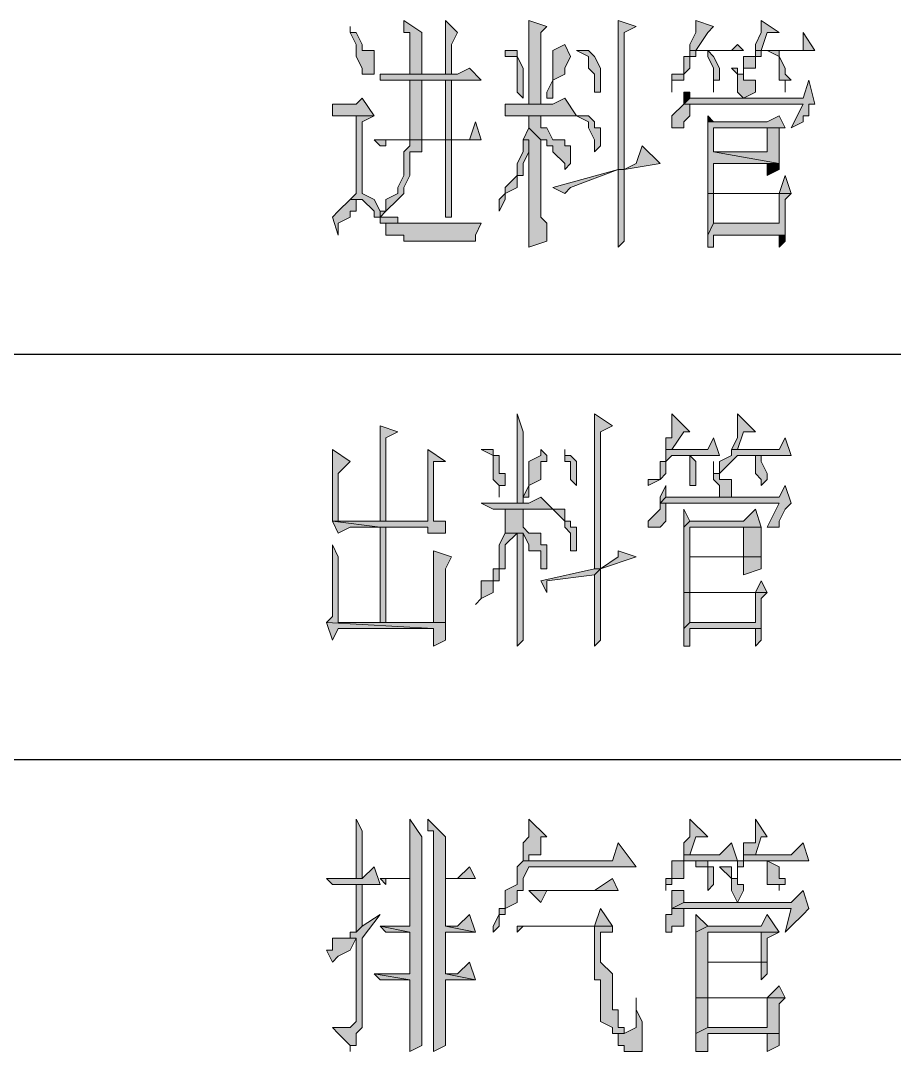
# Model space of a CAD drawing. Header units: millimetres. Extents: x 20 to 821, y 1 to 1134.
# Drawn here: x 584.04 to 610.44, y 768.02 to 799.16 of the extents above; entities that cross this region are included whole.
import ezdxf

# ---------------------------------------------------------------- set-up
doc = ezdxf.new("R2010")
doc.units = ezdxf.units.MM
doc.layers.add('1', color=7, linetype='Continuous')

msp = doc.modelspace()

# ---------------------------------------------------------------- hatches: boundary and pattern name
h = msp.add_hatch(color=0)
h.dxf.hatch_style = 2
h.paths.add_polyline_path([(595.62, 799.161732), (595.62, 798.801732), (595.8, 798.801732), (595.8, 797.541732), (596.16, 797.541732), (596.16, 798.801732)])
h = msp.add_hatch(color=0)
h.dxf.hatch_style = 2
h.paths.add_polyline_path([(596.88, 799.161732), (596.88, 797.541732), (597.06, 797.541732), (597.06, 798.441732), (597.24, 798.801732)])
h = msp.add_hatch(color=0)
h.dxf.hatch_style = 2
h.paths.add_polyline_path([(599.4, 799.161732), (599.4, 796.641732), (599.76, 796.641732), (599.76, 798.801732), (599.94, 798.981732)])
h = msp.add_hatch(color=0)
h.dxf.hatch_style = 2
h.paths.add_polyline_path([(602.1, 799.161732), (602.1, 795.201732), (602.1, 794.841732), (602.1, 794.661732), (602.28, 794.661732), (602.28, 798.801732), (602.64, 798.981732)])
h = msp.add_hatch(color=0)
h.dxf.hatch_style = 2
h.paths.add_polyline_path([(604.44, 799.161732), (604.44, 798.801732), (604.26, 798.441732), (604.26, 798.261732), (604.44, 798.261732), (604.8, 798.801732), (604.98, 798.981732)])
h = msp.add_hatch(color=0)
h.dxf.hatch_style = 2
h.paths.add_polyline_path([(606.42, 799.161732), (606.42, 798.801732), (606.24, 798.441732), (606.24, 798.261732), (606.42, 798.261732), (606.6, 798.801732), (606.96, 798.801732)])
h = msp.add_hatch(color=0)
h.dxf.hatch_style = 2
h.paths.add_polyline_path([(594, 798.981732), (594, 798.801732), (594.18, 798.441732), (594.18, 798.081732), (594.36, 797.721732), (594.36, 797.541732), (594.72, 797.541732), (594.72, 798.261732), (594.36, 798.261732), (594.36, 798.441732), (594.18, 798.801732), (594, 798.801732)])
h = msp.add_hatch(color=0)
h.dxf.hatch_style = 2
h.paths.add_polyline_path([(607.68, 798.801732), (607.68, 798.261732), (606.42, 798.261732), (606.24, 798.261732), (606.24, 798.081732), (605.88, 798.081732), (605.88, 797.721732), (605.88, 797.541732), (605.88, 797.721732), (606.24, 797.721732), (606.24, 798.081732), (606.42, 798.081732), (606.42, 798.261732), (608.04, 798.261732)])
h = msp.add_hatch(color=0)
h.dxf.hatch_style = 2
h.paths.add_polyline_path([(600.48, 798.441732), (600.12, 798.261732), (600.12, 797.361732), (599.94, 797.001732), (599.94, 796.821732), (600.12, 796.821732), (600.12, 797.361732), (600.48, 797.541732), (600.48, 797.721732), (600.66, 798.081732)])
h = msp.add_hatch(color=0)
h.dxf.hatch_style = 2
h.paths.add_polyline_path([(605.7, 798.441732), (605.52, 798.261732), (604.26, 798.261732), (604.26, 798.081732), (604.08, 798.081732), (604.08, 797.721732), (604.08, 797.541732), (603.72, 797.541732), (603.72, 797.001732), (603.72, 797.361732), (604.08, 797.361732), (604.08, 797.541732), (604.26, 797.721732), (604.26, 798.081732), (604.44, 798.081732), (604.44, 798.261732), (604.8, 798.261732), (605.88, 798.261732)])
h = msp.add_hatch(color=0)
h.dxf.hatch_style = 2
h.paths.add_polyline_path([(598.68, 798.261732), (598.68, 798.081732), (599.04, 798.081732), (599.04, 797.001732), (599.22, 796.821732), (599.22, 797.721732), (599.04, 798.081732), (599.04, 798.261732)])
h = msp.add_hatch(color=0)
h.dxf.hatch_style = 2
h.paths.add_polyline_path([(601.2, 798.261732), (600.84, 798.261732), (601.2, 798.081732), (601.2, 797.721732), (601.38, 797.541732), (601.38, 797.001732), (601.56, 797.001732), (601.56, 797.721732), (601.38, 798.081732)])
h = msp.add_hatch(color=0)
h.dxf.hatch_style = 2
h.paths.add_polyline_path([(604.8, 798.261732), (604.8, 798.081732), (604.98, 797.721732), (604.98, 797.001732), (604.98, 797.361732), (605.16, 797.361732), (605.16, 797.541732), (605.16, 797.721732), (604.98, 798.081732)])
h = msp.add_hatch(color=0)
h.dxf.hatch_style = 2
h.paths.add_polyline_path([(606.96, 798.261732), (606.6, 798.261732), (606.96, 798.081732), (606.96, 797.361732), (607.14, 797.361732), (607.14, 797.001732), (607.14, 797.361732), (607.32, 797.361732), (607.14, 797.541732), (607.14, 797.721732), (606.96, 798.081732)])
h = msp.add_hatch(color=0)
h.dxf.hatch_style = 2
h.paths.add_polyline_path([(597.6, 797.721732), (597.24, 797.541732), (594.9, 797.541732), (594.9, 797.361732), (597.96, 797.361732)])
h = msp.add_hatch(color=0)
h.dxf.hatch_style = 2
h.paths.add_polyline_path([(605.7, 797.721732), (605.52, 797.721732), (605.7, 797.541732), (605.7, 797.001732), (605.88, 796.821732), (606.24, 797.001732), (606.24, 797.361732), (605.88, 797.361732), (605.88, 797.541732), (605.7, 797.541732)])
h = msp.add_hatch(color=0)
h.dxf.hatch_style = 2
h.paths.add_polyline_path([(595.8, 797.361732), (595.8, 795.561732), (596.16, 795.561732), (596.16, 797.361732), (596.88, 797.361732)])
h = msp.add_hatch(color=0)
h.dxf.hatch_style = 2
h.paths.add_polyline_path([(597.06, 797.361732), (595.8, 797.361732), (596.88, 797.361732), (596.88, 795.561732), (597.06, 795.561732)])
h = msp.add_hatch(color=0)
h.dxf.hatch_style = 2
h.paths.add_polyline_path([(607.86, 797.361732), (607.68, 796.821732), (604.26, 796.821732), (604.08, 796.641732), (607.68, 796.641732), (607.32, 795.921732), (607.68, 796.101732), (607.68, 796.281732), (607.86, 796.281732), (607.86, 796.641732), (608.04, 796.641732)])
h = msp.add_hatch(color=0)
h.dxf.hatch_style = 2
h.paths.add_polyline_path([(604.26, 797.001732), (604.08, 797.001732), (604.08, 796.821732), (604.08, 796.641732), (604.26, 796.821732)])
h = msp.add_hatch(color=0)
h.dxf.hatch_style = 2
h.paths.add_polyline_path([(594.36, 796.821732), (594.18, 796.641732), (593.46, 796.641732), (593.46, 796.281732), (594.72, 796.281732)])
h = msp.add_hatch(color=0)
h.dxf.hatch_style = 2
h.paths.add_polyline_path([(600.48, 796.821732), (600.12, 796.641732), (598.68, 796.641732), (598.68, 796.281732), (600.84, 796.281732)])
h = msp.add_hatch(color=0)
h.dxf.hatch_style = 2
h.paths.add_polyline_path([(604.08, 796.641732), (603.72, 796.281732), (603.72, 795.921732), (604.08, 795.921732), (604.08, 796.101732), (604.26, 796.281732), (604.26, 796.641732), (607.68, 796.641732)])
h = msp.add_hatch(color=0)
h.dxf.hatch_style = 2
h.paths.add_polyline_path([(594.72, 796.281732), (594.18, 796.281732), (594.18, 793.941732), (594, 793.761732), (594.36, 793.761732), (594.72, 793.401732), (594.72, 793.221732), (594.9, 793.221732), (594.9, 793.041732), (595.08, 793.041732), (596.88, 793.041732), (596.52, 793.041732), (595.62, 793.041732), (595.44, 793.041732), (595.44, 793.221732), (594.9, 793.221732), (594.9, 793.401732), (594.72, 793.761732), (594.36, 793.941732), (594.36, 796.101732)])
h = msp.add_hatch(color=0)
h.dxf.hatch_style = 2
h.paths.add_polyline_path([(599.76, 796.281732), (599.4, 796.281732), (599.4, 796.101732), (599.4, 795.921732), (599.76, 795.561732), (599.94, 795.561732), (599.94, 795.381732), (600.12, 795.381732), (600.12, 795.201732), (600.48, 794.841732), (600.48, 794.661732), (600.66, 794.841732), (600.66, 795.381732), (600.48, 795.381732), (600.48, 795.561732), (600.12, 795.561732), (599.94, 795.921732), (599.76, 795.921732)])
h = msp.add_hatch(color=0)
h.dxf.hatch_style = 2
h.paths.add_polyline_path([(600.84, 796.281732), (601.2, 796.101732), (601.2, 795.921732), (601.38, 795.561732), (601.38, 795.201732), (601.56, 795.381732), (601.56, 795.921732), (601.38, 795.921732), (601.38, 796.101732), (601.2, 796.281732)])
h = msp.add_hatch(color=0)
h.dxf.hatch_style = 2
h.paths.add_polyline_path([(604.8, 796.281732), (604.8, 796.101732), (604.98, 796.101732)])
h = msp.add_hatch(color=0)
h.dxf.hatch_style = 2
h.paths.add_polyline_path([(606.96, 796.281732), (606.6, 796.101732), (604.8, 796.101732), (604.8, 795.921732), (604.8, 793.941732), (606.96, 793.941732), (606.96, 793.041732), (604.98, 793.041732), (604.8, 792.681732), (604.8, 792.321732), (604.98, 792.321732), (604.98, 792.681732), (606.96, 792.681732), (607.14, 792.681732), (607.14, 793.041732), (607.14, 793.761732), (607.32, 793.941732), (604.98, 793.941732), (604.98, 794.841732), (606.96, 794.841732), (604.98, 795.201732), (604.98, 795.921732), (606.6, 795.921732), (607.14, 795.921732)])
h = msp.add_hatch(color=0)
h.dxf.hatch_style = 2
h.paths.add_polyline_path([(597.78, 796.101732), (597.6, 795.561732), (594.72, 795.561732), (594.9, 795.381732), (595.08, 795.381732), (595.08, 795.561732), (597.96, 795.561732)])
h = msp.add_hatch(color=0)
h.dxf.hatch_style = 2
h.paths.add_polyline_path([(599.4, 795.921732), (599.22, 795.561732), (599.4, 795.561732), (599.4, 795.381732), (599.4, 792.321732), (599.94, 792.501732), (599.94, 793.041732), (599.76, 793.221732), (599.76, 795.561732)])
h = msp.add_hatch(color=0)
h.dxf.hatch_style = 2
h.paths.add_polyline_path([(607.14, 795.921732), (606.6, 795.921732), (606.6, 795.201732), (604.98, 795.201732), (606.96, 794.841732), (606.96, 795.921732)])
h = msp.add_hatch(color=0)
h.dxf.hatch_style = 2
h.paths.add_polyline_path([(595.8, 795.561732), (595.8, 795.381732), (595.62, 795.201732), (595.62, 794.481732), (595.44, 794.121732), (595.44, 793.941732), (595.08, 793.761732), (595.08, 793.401732), (594.9, 793.401732), (594.9, 793.221732), (595.08, 793.401732), (595.44, 793.761732), (595.62, 793.941732), (595.62, 794.121732), (595.8, 794.481732), (595.8, 795.201732), (596.16, 795.201732), (596.16, 795.561732), (596.88, 795.561732)])
h = msp.add_hatch(color=0)
h.dxf.hatch_style = 2
h.paths.add_polyline_path([(597.06, 795.561732), (595.8, 795.561732), (596.88, 795.561732), (596.88, 793.221732), (597.06, 793.221732), (597.06, 794.121732), (597.06, 794.481732)])
h = msp.add_hatch(color=0)
h.dxf.hatch_style = 2
h.paths.add_polyline_path([(599.22, 795.561732), (599.22, 795.201732), (599.04, 794.841732), (599.04, 794.481732), (598.68, 794.121732), (598.68, 793.941732), (598.5, 793.761732), (598.5, 793.401732), (598.68, 793.761732), (598.68, 793.941732), (599.04, 794.121732), (599.04, 794.481732), (599.22, 794.481732), (599.22, 794.661732), (599.22, 794.841732), (599.4, 795.201732), (599.4, 795.561732)])
h = msp.add_hatch(color=0)
h.dxf.hatch_style = 2
h.paths.add_polyline_path([(602.82, 795.381732), (602.64, 794.841732), (602.28, 794.661732), (602.1, 794.661732), (600.12, 794.121732), (600.48, 793.941732), (600.66, 794.121732), (602.1, 794.661732), (602.28, 794.661732), (603.36, 794.841732)])
h = msp.add_hatch(color=0)
h.dxf.hatch_style = 2
h.paths.add_polyline_path([(606.96, 794.841732), (606.6, 794.841732), (606.6, 794.481732), (606.96, 794.661732)])
h = msp.add_hatch(color=0)
h.dxf.hatch_style = 2
h.paths.add_polyline_path([(602.28, 794.661732), (602.1, 794.661732), (602.1, 794.481732), (602.1, 792.321732), (602.28, 792.501732), (602.28, 793.941732), (602.28, 794.121732)])
h = msp.add_hatch(color=0)
h.dxf.hatch_style = 2
h.paths.add_polyline_path([(607.14, 794.481732), (606.96, 793.941732), (604.98, 793.941732), (607.32, 793.941732)])
h = msp.add_hatch(color=0)
h.dxf.hatch_style = 2
h.paths.add_polyline_path([(594, 793.761732), (593.64, 793.401732), (593.46, 793.221732), (593.64, 792.681732), (593.64, 793.041732), (594, 793.221732), (594, 793.401732), (594.18, 793.401732), (594.18, 793.761732), (594.36, 793.761732)])
h = msp.add_hatch(color=0)
h.dxf.hatch_style = 2
h.paths.add_polyline_path([(604.8, 793.941732), (604.8, 792.681732), (604.98, 793.041732), (604.98, 793.941732), (606.96, 793.941732)])
h = msp.add_hatch(color=0)
h.dxf.hatch_style = 2
h.paths.add_polyline_path([(597.96, 793.041732), (595.08, 793.041732), (595.08, 792.681732), (595.62, 792.681732), (595.62, 792.501732), (596.16, 792.501732), (596.34, 792.501732), (597.78, 792.501732), (597.78, 792.681732)])
h = msp.add_hatch(color=0)
h.dxf.hatch_style = 2
h.paths.add_polyline_path([(607.14, 792.681732), (606.96, 792.681732), (606.96, 792.321732), (607.14, 792.501732)])
h = msp.add_hatch(color=0)
h.dxf.hatch_style = 2
h.paths.add_polyline_path([(599.04, 787.281732), (599.04, 784.581732), (599.22, 784.581732), (599.22, 786.741732)])
h = msp.add_hatch(color=0)
h.dxf.hatch_style = 2
h.paths.add_polyline_path([(601.38, 787.281732), (601.38, 783.141732), (601.38, 782.961732), (601.38, 782.601732), (601.56, 782.601732), (601.56, 786.741732), (601.92, 786.921732)])
h = msp.add_hatch(color=0)
h.dxf.hatch_style = 2
h.paths.add_polyline_path([(603.72, 787.281732), (603.72, 786.561732), (603.54, 786.561732), (603.54, 786.201732), (603.72, 786.201732), (604.08, 786.741732), (604.26, 786.741732)])
h = msp.add_hatch(color=0)
h.dxf.hatch_style = 2
h.paths.add_polyline_path([(605.7, 787.281732), (605.7, 786.561732), (605.52, 786.201732), (605.7, 786.201732), (605.88, 786.741732), (606.24, 786.741732)])
h = msp.add_hatch(color=0)
h.dxf.hatch_style = 2
h.paths.add_polyline_path([(594.9, 786.921732), (594.9, 784.041732), (593.64, 784.041732), (595.08, 784.041732), (595.08, 786.561732), (595.44, 786.741732)])
h = msp.add_hatch(color=0)
h.dxf.hatch_style = 2
h.paths.add_polyline_path([(604.98, 786.561732), (604.8, 786.201732), (603.54, 786.201732), (603.54, 786.021732), (603.54, 785.841732), (603.36, 785.841732), (603.36, 785.301732), (603, 785.301732), (603, 785.121732), (603.36, 785.301732), (603.54, 785.481732), (603.54, 785.841732), (603.72, 786.021732), (605.16, 786.021732)])
h = msp.add_hatch(color=0)
h.dxf.hatch_style = 2
h.paths.add_polyline_path([(607.14, 786.561732), (606.96, 786.201732), (605.52, 786.201732), (605.52, 786.021732), (605.16, 785.841732), (605.16, 785.481732), (605.52, 785.841732), (605.7, 786.021732), (607.32, 786.021732)])
h = msp.add_hatch(color=0)
h.dxf.hatch_style = 2
h.paths.add_polyline_path([(593.46, 786.201732), (593.46, 784.041732), (595.08, 784.041732), (593.64, 784.041732), (593.64, 785.481732), (594, 785.841732)])
h = msp.add_hatch(color=0)
h.dxf.hatch_style = 2
h.paths.add_polyline_path([(596.34, 786.201732), (596.34, 784.041732), (595.08, 784.041732), (593.46, 784.041732), (594.9, 783.861732), (596.34, 783.861732), (596.34, 783.681732), (596.88, 783.681732), (596.88, 783.861732), (596.88, 784.041732), (596.52, 784.041732), (596.52, 785.841732), (596.88, 785.841732)])
h = msp.add_hatch(color=0)
h.dxf.hatch_style = 2
h.paths.add_polyline_path([(598.32, 786.201732), (597.96, 786.201732), (598.32, 786.021732), (598.32, 785.301732), (598.5, 785.121732), (598.5, 784.761732), (598.5, 785.121732), (598.68, 785.121732), (598.68, 785.301732), (598.68, 785.481732), (598.5, 785.481732), (598.5, 786.021732), (598.32, 786.021732)])
h = msp.add_hatch(color=0)
h.dxf.hatch_style = 2
h.paths.add_polyline_path([(599.76, 786.201732), (599.76, 786.021732), (599.4, 785.841732), (599.4, 785.121732), (599.22, 784.761732), (599.4, 784.761732), (599.4, 785.121732), (599.76, 785.301732), (599.76, 785.841732), (599.94, 785.841732), (599.94, 786.021732)])
h = msp.add_hatch(color=0)
h.dxf.hatch_style = 2
h.paths.add_polyline_path([(600.48, 786.201732), (600.48, 785.841732), (600.66, 785.841732), (600.66, 785.301732), (600.84, 785.121732), (600.84, 785.841732), (600.66, 786.021732), (600.48, 786.021732)])
h = msp.add_hatch(color=0)
h.dxf.hatch_style = 2
h.paths.add_polyline_path([(604.26, 786.021732), (604.08, 786.021732), (604.26, 786.021732), (604.26, 785.121732), (604.44, 785.121732), (604.44, 785.841732)])
h = msp.add_hatch(color=0)
h.dxf.hatch_style = 2
h.paths.add_polyline_path([(606.24, 786.021732), (606.24, 785.481732), (606.42, 785.301732), (606.42, 785.121732), (606.6, 785.301732), (606.6, 785.481732), (606.42, 785.841732), (606.42, 786.021732)])
h = msp.add_hatch(color=0)
h.dxf.hatch_style = 2
h.paths.add_polyline_path([(604.98, 785.841732), (604.98, 785.301732), (605.16, 785.121732), (605.16, 784.761732), (605.52, 784.761732), (605.52, 785.301732), (605.16, 785.301732), (605.16, 785.481732), (604.98, 785.481732)])
h = msp.add_hatch(color=0)
h.dxf.hatch_style = 2
h.paths.add_polyline_path([(603.54, 785.121732), (603.36, 784.761732), (603.36, 784.581732), (603.54, 784.761732)])
h = msp.add_hatch(color=0)
h.dxf.hatch_style = 2
h.paths.add_polyline_path([(607.14, 785.121732), (606.96, 784.761732), (603.54, 784.761732), (603.36, 784.581732), (606.96, 784.581732), (606.6, 783.861732), (606.96, 783.861732), (606.96, 784.041732), (607.14, 784.401732), (607.32, 784.581732)])
h = msp.add_hatch(color=0)
h.dxf.hatch_style = 2
h.paths.add_polyline_path([(599.76, 784.761732), (599.4, 784.581732), (597.96, 784.581732), (598.32, 784.401732), (600.12, 784.401732)])
h = msp.add_hatch(color=0)
h.dxf.hatch_style = 2
h.paths.add_polyline_path([(603.36, 784.581732), (603.36, 784.401732), (603, 784.041732), (603, 783.861732), (603.36, 783.861732), (603.54, 784.041732), (603.54, 784.581732), (606.96, 784.581732)])
h = msp.add_hatch(color=0)
h.dxf.hatch_style = 2
h.paths.add_polyline_path([(599.22, 784.401732), (598.68, 784.401732), (598.68, 784.041732), (598.68, 783.681732), (599.22, 783.681732), (599.4, 783.321732), (599.4, 783.141732), (599.76, 783.141732), (599.76, 782.601732), (599.94, 782.601732), (599.94, 783.321732), (599.76, 783.321732), (599.76, 783.681732), (599.4, 783.681732), (599.22, 783.861732)])
h = msp.add_hatch(color=0)
h.dxf.hatch_style = 2
h.paths.add_polyline_path([(600.48, 784.401732), (600.12, 784.401732), (600.48, 784.041732), (600.48, 783.861732), (600.66, 783.681732), (600.66, 783.141732), (600.84, 783.141732), (600.84, 783.861732), (600.66, 783.861732), (600.66, 784.041732), (600.48, 784.041732)])
h = msp.add_hatch(color=0)
h.dxf.hatch_style = 2
h.paths.add_polyline_path([(604.08, 784.401732), (604.08, 783.861732), (604.26, 784.041732)])
h = msp.add_hatch(color=0)
h.dxf.hatch_style = 2
h.paths.add_polyline_path([(606.24, 784.401732), (605.88, 784.041732), (604.26, 784.041732), (604.08, 783.861732), (604.08, 781.881732), (606.24, 781.881732), (606.24, 780.981732), (604.26, 780.981732), (604.08, 780.801732), (604.08, 780.261732), (604.26, 780.261732), (604.26, 780.801732), (606.24, 780.801732), (606.42, 780.801732), (606.42, 780.981732), (606.42, 781.701732), (606.6, 781.881732), (604.26, 781.881732), (604.26, 782.961732), (606.42, 782.961732), (604.26, 782.961732), (604.26, 783.861732), (605.88, 783.861732), (606.42, 783.861732)])
h = msp.add_hatch(color=0)
h.dxf.hatch_style = 2
h.paths.add_polyline_path([(593.46, 784.041732), (593.64, 783.681732), (594, 783.861732), (594.9, 783.861732)])
h = msp.add_hatch(color=0)
h.dxf.hatch_style = 2
h.paths.add_polyline_path([(594.9, 783.861732), (594.9, 780.981732), (593.64, 780.981732), (595.08, 780.981732), (595.08, 783.861732), (596.34, 783.861732)])
h = msp.add_hatch(color=0)
h.dxf.hatch_style = 2
h.paths.add_polyline_path([(606.42, 783.861732), (605.88, 783.861732), (605.88, 782.961732), (604.26, 782.961732), (606.42, 782.961732)])
h = msp.add_hatch(color=0)
h.dxf.hatch_style = 2
h.paths.add_polyline_path([(598.68, 783.681732), (598.5, 783.321732), (598.5, 782.601732), (598.32, 782.601732), (598.32, 782.241732), (597.96, 782.241732), (597.96, 781.701732), (597.78, 781.521732), (597.96, 781.701732), (598.32, 781.881732), (598.32, 782.241732), (598.5, 782.241732), (598.5, 782.601732), (598.68, 782.601732), (598.68, 783.321732), (599.04, 783.681732)])
h = msp.add_hatch(color=0)
h.dxf.hatch_style = 2
h.paths.add_polyline_path([(598.68, 783.681732), (599.04, 783.681732), (599.04, 783.321732), (599.04, 780.261732), (599.22, 780.441732), (599.22, 780.801732), (599.22, 780.981732), (599.22, 783.681732)])
h = msp.add_hatch(color=0)
h.dxf.hatch_style = 2
h.paths.add_polyline_path([(593.46, 783.321732), (593.46, 781.161732), (593.28, 780.981732), (596.52, 780.801732), (596.52, 780.261732), (596.88, 780.441732), (596.88, 780.981732), (595.08, 780.981732), (593.64, 780.981732), (593.64, 782.601732), (593.64, 782.961732)])
h = msp.add_hatch(color=0)
h.dxf.hatch_style = 2
h.paths.add_polyline_path([(596.52, 783.141732), (596.52, 780.981732), (595.08, 780.981732), (596.88, 780.981732), (596.88, 781.161732), (596.88, 782.601732), (597.06, 782.961732)])
h = msp.add_hatch(color=0)
h.dxf.hatch_style = 2
h.paths.add_polyline_path([(602.1, 783.141732), (602.1, 782.961732), (601.56, 782.601732), (601.38, 782.601732), (599.76, 782.241732), (599.94, 781.881732), (599.94, 782.241732), (601.38, 782.421732), (601.56, 782.601732), (602.64, 782.961732)])
h = msp.add_hatch(color=0)
h.dxf.hatch_style = 2
h.paths.add_polyline_path([(606.42, 782.961732), (605.88, 782.961732), (605.88, 782.421732), (606.42, 782.601732)])
h = msp.add_hatch(color=0)
h.dxf.hatch_style = 2
h.paths.add_polyline_path([(601.56, 782.601732), (601.38, 782.421732), (601.38, 780.261732), (601.56, 780.441732), (601.56, 781.881732)])
h = msp.add_hatch(color=0)
h.dxf.hatch_style = 2
h.paths.add_polyline_path([(606.42, 782.241732), (606.24, 781.881732), (604.26, 781.881732), (606.6, 781.881732)])
h = msp.add_hatch(color=0)
h.dxf.hatch_style = 2
h.paths.add_polyline_path([(604.08, 781.881732), (604.08, 780.801732), (604.26, 780.981732), (604.26, 781.881732), (606.24, 781.881732)])
h = msp.add_hatch(color=0)
h.dxf.hatch_style = 2
h.paths.add_polyline_path([(593.28, 780.981732), (593.46, 780.441732), (593.64, 780.801732), (596.52, 780.801732)])
h = msp.add_hatch(color=0)
h.dxf.hatch_style = 2
h.paths.add_polyline_path([(606.42, 780.801732), (606.24, 780.801732), (606.24, 780.261732), (606.42, 780.441732)])
h = msp.add_hatch(color=0)
h.dxf.hatch_style = 2
h.paths.add_polyline_path([(594.18, 775.041732), (594.18, 773.241732), (594.36, 773.241732), (594.36, 774.681732)])
h = msp.add_hatch(color=0)
h.dxf.hatch_style = 2
h.paths.add_polyline_path([(595.8, 775.041732), (595.8, 773.241732), (594.9, 773.241732), (595.8, 773.241732), (595.8, 771.801732), (594.9, 771.801732), (595.8, 771.621732), (595.8, 770.361732), (594.72, 770.361732), (595.8, 770.181732), (595.8, 768.741732), (595.8, 768.021732), (596.16, 768.201732), (596.16, 774.501732)])
h = msp.add_hatch(color=0)
h.dxf.hatch_style = 2
h.paths.add_polyline_path([(596.34, 775.041732), (596.34, 774.681732), (596.52, 774.681732), (596.52, 768.021732), (596.88, 768.201732), (596.88, 770.181732), (597.78, 770.181732), (596.88, 770.361732), (596.88, 771.621732), (597.78, 771.621732), (596.88, 771.801732), (596.88, 773.241732), (597.78, 773.241732), (596.88, 773.241732), (596.88, 774.321732), (596.88, 774.501732)])
h = msp.add_hatch(color=0)
h.dxf.hatch_style = 2
h.paths.add_polyline_path([(599.4, 775.041732), (599.4, 774.501732), (599.22, 774.321732), (599.22, 773.781732), (599.4, 773.781732), (599.4, 773.961732), (599.76, 773.961732), (599.76, 774.501732), (599.94, 774.501732)])
h = msp.add_hatch(color=0)
h.dxf.hatch_style = 2
h.paths.add_polyline_path([(604.26, 775.041732), (604.26, 774.501732), (604.08, 774.321732), (604.08, 773.961732), (604.26, 773.961732), (604.44, 774.501732), (604.8, 774.501732)])
h = msp.add_hatch(color=0)
h.dxf.hatch_style = 2
h.paths.add_polyline_path([(606.24, 775.041732), (606.24, 774.321732), (605.88, 774.321732), (605.88, 773.961732), (606.24, 773.961732), (606.42, 774.501732), (606.6, 774.501732)])
h = msp.add_hatch(color=0)
h.dxf.hatch_style = 2
h.paths.add_polyline_path([(602.1, 774.321732), (601.92, 773.781732), (599.22, 773.781732), (599.04, 773.601732), (599.04, 773.061732), (598.68, 772.881732), (598.68, 772.341732), (598.5, 772.341732), (598.5, 772.161732), (598.32, 771.801732), (598.32, 771.621732), (598.5, 771.801732), (598.5, 772.161732), (598.68, 772.161732), (598.68, 772.341732), (599.04, 772.521732), (599.04, 772.881732), (599.22, 772.881732), (599.22, 773.241732), (599.4, 773.601732), (602.64, 773.601732)])
h = msp.add_hatch(color=0)
h.dxf.hatch_style = 2
h.paths.add_polyline_path([(605.52, 774.321732), (605.16, 773.961732), (604.08, 773.961732), (604.08, 773.781732), (603.72, 773.781732), (603.72, 773.601732), (603.72, 773.241732), (603.54, 773.241732), (603.54, 772.881732), (603.54, 773.061732), (603.72, 773.061732), (603.72, 773.241732), (604.08, 773.241732), (604.08, 773.601732), (604.08, 773.781732), (604.26, 773.781732), (605.7, 773.781732)])
h = msp.add_hatch(color=0)
h.dxf.hatch_style = 2
h.paths.add_polyline_path([(607.68, 774.321732), (607.32, 773.961732), (605.88, 773.961732), (605.88, 773.781732), (605.7, 773.781732), (605.7, 773.601732), (605.7, 773.241732), (605.7, 773.601732), (605.88, 773.601732), (605.88, 773.781732), (607.86, 773.781732)])
h = msp.add_hatch(color=0)
h.dxf.hatch_style = 2
h.paths.add_polyline_path([(594.72, 773.601732), (594.36, 773.241732), (593.28, 773.241732), (593.46, 773.061732), (594.9, 773.061732)])
h = msp.add_hatch(color=0)
h.dxf.hatch_style = 2
h.paths.add_polyline_path([(597.6, 773.601732), (597.24, 773.241732), (596.88, 773.241732), (597.78, 773.241732)])
h = msp.add_hatch(color=0)
h.dxf.hatch_style = 2
h.paths.add_polyline_path([(604.8, 773.781732), (604.44, 773.781732), (604.44, 773.601732), (604.8, 773.601732), (604.8, 773.241732), (604.8, 772.881732), (604.98, 773.061732), (604.98, 773.601732), (604.8, 773.601732)])
h = msp.add_hatch(color=0)
h.dxf.hatch_style = 2
h.paths.add_polyline_path([(605.52, 773.601732), (605.16, 773.601732), (605.52, 773.241732), (605.52, 772.881732), (605.7, 772.521732), (605.88, 772.881732), (605.88, 773.061732), (605.7, 773.061732), (605.7, 773.241732), (605.52, 773.241732)])
h = msp.add_hatch(color=0)
h.dxf.hatch_style = 2
h.paths.add_polyline_path([(606.6, 773.781732), (606.42, 773.781732), (606.6, 773.781732), (606.6, 773.061732), (606.96, 773.061732), (606.96, 772.881732), (606.96, 773.061732), (607.14, 773.061732), (607.14, 773.241732), (606.96, 773.241732), (606.96, 773.601732)])
h = msp.add_hatch(color=0)
h.dxf.hatch_style = 2
h.paths.add_polyline_path([(594.9, 773.241732), (595.08, 773.061732), (595.08, 773.241732), (595.8, 773.241732)])
h = msp.add_hatch(color=0)
h.dxf.hatch_style = 2
h.paths.add_polyline_path([(601.92, 773.241732), (601.38, 772.881732), (599.4, 772.881732), (599.76, 772.521732), (599.94, 772.881732), (602.1, 772.881732)])
h = msp.add_hatch(color=0)
h.dxf.hatch_style = 2
h.paths.add_polyline_path([(594.36, 773.061732), (594.18, 773.061732), (594.18, 771.621732), (594.36, 771.801732)])
h = msp.add_hatch(color=0)
h.dxf.hatch_style = 2
h.paths.add_polyline_path([(604.08, 772.881732), (603.72, 772.881732), (603.72, 772.521732), (603.72, 772.341732), (604.08, 772.521732)])
h = msp.add_hatch(color=0)
h.dxf.hatch_style = 2
h.paths.add_polyline_path([(607.68, 772.881732), (607.32, 772.521732), (604.08, 772.521732), (603.72, 772.341732), (607.32, 772.341732), (607.14, 771.621732), (607.32, 771.801732), (607.68, 772.161732), (607.86, 772.341732)])
h = msp.add_hatch(color=0)
h.dxf.hatch_style = 2
h.paths.add_polyline_path([(601.56, 772.341732), (601.38, 771.801732), (599.04, 771.801732), (599.04, 771.621732), (599.22, 771.801732), (601.92, 771.801732)])
h = msp.add_hatch(color=0)
h.dxf.hatch_style = 2
h.paths.add_polyline_path([(603.72, 772.341732), (603.72, 772.161732), (603.54, 772.161732), (603.54, 771.621732), (603.72, 771.621732), (603.72, 771.801732), (604.08, 771.801732), (604.08, 772.341732), (607.32, 772.341732)])
h = msp.add_hatch(color=0)
h.dxf.hatch_style = 2
h.paths.add_polyline_path([(594.9, 772.161732), (594.36, 771.801732), (594.18, 771.621732), (594, 771.621732), (594, 771.441732), (593.46, 771.441732), (594.18, 771.441732), (594.18, 768.921732), (594, 768.741732), (593.46, 768.741732), (593.64, 768.561732), (594, 768.201732), (594, 768.021732), (594, 768.201732), (594.18, 768.201732), (594.18, 768.561732), (594.36, 768.741732), (594.36, 771.441732)])
h = msp.add_hatch(color=0)
h.dxf.hatch_style = 2
h.paths.add_polyline_path([(597.6, 772.161732), (597.24, 771.801732), (596.88, 771.801732), (597.78, 771.621732)])
h = msp.add_hatch(color=0)
h.dxf.hatch_style = 2
h.paths.add_polyline_path([(604.44, 772.161732), (604.44, 771.621732), (604.8, 771.801732)])
h = msp.add_hatch(color=0)
h.dxf.hatch_style = 2
h.paths.add_polyline_path([(606.6, 772.161732), (606.42, 771.801732), (604.8, 771.801732), (604.44, 771.621732), (604.44, 769.641732), (606.6, 769.641732), (606.6, 768.741732), (604.8, 768.741732), (604.44, 768.561732), (604.44, 768.021732), (604.8, 768.021732), (604.8, 768.561732), (606.6, 768.561732), (606.96, 768.561732), (606.96, 768.741732), (606.96, 769.461732), (607.14, 769.641732), (604.8, 769.641732), (604.8, 770.721732), (606.6, 770.721732), (604.8, 770.721732), (604.8, 771.621732), (606.42, 771.621732), (606.96, 771.621732)])
h = msp.add_hatch(color=0)
h.dxf.hatch_style = 2
h.paths.add_polyline_path([(594.9, 771.801732), (595.08, 771.621732), (595.8, 771.621732)])
h = msp.add_hatch(color=0)
h.dxf.hatch_style = 2
h.paths.add_polyline_path([(601.92, 771.801732), (601.38, 771.801732), (601.38, 771.621732), (601.38, 770.181732), (601.56, 770.181732), (601.56, 768.921732), (601.92, 768.741732), (601.92, 768.561732), (602.28, 768.561732), (602.28, 768.741732), (602.1, 768.741732), (602.1, 769.281732), (601.92, 769.281732), (601.92, 770.361732), (601.56, 770.721732), (601.56, 771.621732), (601.92, 771.621732)])
h = msp.add_hatch(color=0)
h.dxf.hatch_style = 2
h.paths.add_polyline_path([(593.46, 771.441732), (593.46, 771.081732), (593.28, 771.081732), (593.46, 770.721732), (593.64, 770.901732), (594, 771.081732), (594.18, 771.441732)])
h = msp.add_hatch(color=0)
h.dxf.hatch_style = 2
h.paths.add_polyline_path([(606.96, 771.621732), (606.42, 771.621732), (606.42, 770.721732), (604.8, 770.721732), (606.6, 770.721732), (606.6, 771.441732)])
h = msp.add_hatch(color=0)
h.dxf.hatch_style = 2
h.paths.add_polyline_path([(597.6, 770.721732), (597.24, 770.361732), (596.88, 770.361732), (597.78, 770.181732)])
h = msp.add_hatch(color=0)
h.dxf.hatch_style = 2
h.paths.add_polyline_path([(606.6, 770.721732), (606.42, 770.721732), (606.42, 770.181732), (606.6, 770.361732)])
h = msp.add_hatch(color=0)
h.dxf.hatch_style = 2
h.paths.add_polyline_path([(594.72, 770.361732), (594.9, 770.181732), (595.8, 770.181732)])
h = msp.add_hatch(color=0)
h.dxf.hatch_style = 2
h.paths.add_polyline_path([(606.96, 770.001732), (606.6, 769.641732), (604.8, 769.641732), (607.14, 769.641732)])
h = msp.add_hatch(color=0)
h.dxf.hatch_style = 2
h.paths.add_polyline_path([(602.64, 769.641732), (602.64, 768.741732), (602.28, 768.561732), (601.92, 768.561732), (602.1, 768.561732), (602.1, 768.201732), (602.28, 768.201732), (602.28, 768.021732), (602.64, 768.021732), (602.82, 768.021732), (602.82, 768.201732), (602.82, 768.741732), (602.82, 768.921732), (602.64, 769.281732)])
h = msp.add_hatch(color=0)
h.dxf.hatch_style = 2
h.paths.add_polyline_path([(604.44, 769.641732), (604.44, 768.561732), (604.8, 768.741732), (604.8, 769.641732), (606.6, 769.641732)])
h = msp.add_hatch(color=0)
h.dxf.hatch_style = 2
h.paths.add_polyline_path([(593.46, 768.741732), (594, 768.741732), (593.64, 768.741732)])
h = msp.add_hatch(color=0)
h.dxf.hatch_style = 2
h.paths.add_polyline_path([(606.96, 768.561732), (606.6, 768.561732), (606.6, 768.021732), (606.96, 768.201732)])

# ---------------------------------------------------------------- linework, layer by layer
at = {"layer": '1', "color": 0, "lineweight": 5}
for points in [[(595.62, 799.161732), (595.62, 798.801732), (595.8, 798.801732), (595.8, 797.541732), (596.16, 797.541732), (596.16, 798.801732), (595.62, 799.161732)], [(596.88, 799.161732), (596.88, 797.541732), (597.06, 797.541732), (597.06, 798.441732), (597.24, 798.801732), (596.88, 799.161732)], [(599.4, 799.161732), (599.4, 796.641732), (599.76, 796.641732), (599.76, 798.801732), (599.94, 798.981732), (599.4, 799.161732)], [(602.1, 799.161732), (602.1, 795.201732), (602.1, 794.841732), (602.1, 794.661732), (602.28, 794.661732), (602.28, 798.801732), (602.64, 798.981732), (602.1, 799.161732)], [(604.44, 799.161732), (604.44, 798.801732), (604.26, 798.441732), (604.26, 798.261732), (604.44, 798.261732), (604.8, 798.801732), (604.98, 798.981732), (604.44, 799.161732)], [(606.42, 799.161732), (606.42, 798.801732), (606.24, 798.441732), (606.24, 798.261732), (606.42, 798.261732), (606.6, 798.801732), (606.96, 798.801732), (606.42, 799.161732)], [(594, 798.981732), (594, 798.801732), (594.18, 798.441732), (594.18, 798.081732), (594.36, 797.721732), (594.36, 797.541732), (594.72, 797.541732), (594.72, 798.261732), (594.36, 798.261732), (594.36, 798.441732), (594.18, 798.801732), (594, 798.801732), (594, 798.981732)], [(607.68, 798.801732), (607.68, 798.261732), (606.42, 798.261732), (606.24, 798.261732), (606.24, 798.081732), (605.88, 798.081732), (605.88, 797.721732), (605.88, 797.541732), (605.88, 797.721732), (606.24, 797.721732), (606.24, 798.081732), (606.42, 798.081732), (606.42, 798.261732), (608.04, 798.261732), (607.68, 798.801732)], [(600.48, 798.441732), (600.12, 798.261732), (600.12, 797.361732), (599.94, 797.001732), (599.94, 796.821732), (600.12, 796.821732), (600.12, 797.361732), (600.48, 797.541732), (600.48, 797.721732), (600.66, 798.081732), (600.48, 798.441732)], [(605.7, 798.441732), (605.52, 798.261732), (604.26, 798.261732), (604.26, 798.081732), (604.08, 798.081732), (604.08, 797.721732), (604.08, 797.541732), (603.72, 797.541732), (603.72, 797.001732), (603.72, 797.361732), (604.08, 797.361732), (604.08, 797.541732), (604.26, 797.721732), (604.26, 798.081732), (604.44, 798.081732), (604.44, 798.261732), (604.8, 798.261732), (605.88, 798.261732), (605.7, 798.441732)], [(598.68, 798.261732), (598.68, 798.081732), (599.04, 798.081732), (599.04, 797.001732), (599.22, 796.821732), (599.22, 797.721732), (599.04, 798.081732), (599.04, 798.261732), (598.68, 798.261732)], [(601.2, 798.261732), (600.84, 798.261732), (601.2, 798.081732), (601.2, 797.721732), (601.38, 797.541732), (601.38, 797.001732), (601.56, 797.001732), (601.56, 797.721732), (601.38, 798.081732), (601.2, 798.261732)], [(604.8, 798.261732), (604.8, 798.081732), (604.98, 797.721732), (604.98, 797.001732), (604.98, 797.361732), (605.16, 797.361732), (605.16, 797.541732), (605.16, 797.721732), (604.98, 798.081732), (604.8, 798.261732)], [(606.96, 798.261732), (606.6, 798.261732), (606.96, 798.081732), (606.96, 797.361732), (607.14, 797.361732), (607.14, 797.001732), (607.14, 797.361732), (607.32, 797.361732), (607.14, 797.541732), (607.14, 797.721732), (606.96, 798.081732), (606.96, 798.261732)], [(597.6, 797.721732), (597.24, 797.541732), (594.9, 797.541732), (594.9, 797.361732), (597.96, 797.361732), (597.6, 797.721732)], [(605.7, 797.721732), (605.52, 797.721732), (605.7, 797.541732), (605.7, 797.001732), (605.88, 796.821732), (606.24, 797.001732), (606.24, 797.361732), (605.88, 797.361732), (605.88, 797.541732), (605.7, 797.541732), (605.7, 797.721732)], [(595.8, 797.361732), (595.8, 795.561732), (596.16, 795.561732), (596.16, 797.361732), (596.88, 797.361732), (595.8, 797.361732)], [(597.06, 797.361732), (595.8, 797.361732), (596.88, 797.361732), (596.88, 795.561732), (597.06, 795.561732), (597.06, 797.361732)], [(607.86, 797.361732), (607.68, 796.821732), (604.26, 796.821732), (604.08, 796.641732), (607.68, 796.641732), (607.32, 795.921732), (607.68, 796.101732), (607.68, 796.281732), (607.86, 796.281732), (607.86, 796.641732), (608.04, 796.641732), (607.86, 797.361732)], [(604.26, 797.001732), (604.08, 797.001732), (604.08, 796.821732), (604.08, 796.641732), (604.26, 796.821732), (604.26, 797.001732)], [(594.36, 796.821732), (594.18, 796.641732), (593.46, 796.641732), (593.46, 796.281732), (594.72, 796.281732), (594.36, 796.821732)], [(600.48, 796.821732), (600.12, 796.641732), (598.68, 796.641732), (598.68, 796.281732), (600.84, 796.281732), (600.48, 796.821732)], [(604.08, 796.641732), (603.72, 796.281732), (603.72, 795.921732), (604.08, 795.921732), (604.08, 796.101732), (604.26, 796.281732), (604.26, 796.641732), (607.68, 796.641732), (604.08, 796.641732)], [(594.72, 796.281732), (594.18, 796.281732), (594.18, 793.941732), (594, 793.761732), (594.36, 793.761732), (594.72, 793.401732), (594.72, 793.221732), (594.9, 793.221732), (594.9, 793.041732), (595.08, 793.041732), (596.88, 793.041732), (596.52, 793.041732), (595.62, 793.041732), (595.62, 793.041732), (595.44, 793.041732), (595.44, 793.221732), (594.9, 793.221732), (594.9, 793.401732), (594.72, 793.761732), (594.36, 793.941732), (594.36, 796.101732), (594.72, 796.281732)], [(599.76, 796.281732), (599.4, 796.281732), (599.4, 796.101732), (599.4, 795.921732), (599.76, 795.561732), (599.94, 795.561732), (599.94, 795.381732), (600.12, 795.381732), (600.12, 795.201732), (600.48, 794.841732), (600.48, 794.661732), (600.66, 794.841732), (600.66, 795.381732), (600.48, 795.381732), (600.48, 795.561732), (600.12, 795.561732), (600.12, 795.561732), (599.94, 795.921732), (599.76, 795.921732), (599.76, 796.281732)], [(600.84, 796.281732), (601.2, 796.101732), (601.2, 795.921732), (601.38, 795.561732), (601.38, 795.201732), (601.56, 795.381732), (601.56, 795.921732), (601.38, 795.921732), (601.38, 796.101732), (601.2, 796.281732), (600.84, 796.281732)], [(604.8, 796.281732), (604.8, 796.101732), (604.98, 796.101732), (604.8, 796.281732)], [(606.96, 796.281732), (606.6, 796.101732), (604.8, 796.101732), (604.8, 795.921732), (604.8, 793.941732), (606.96, 793.941732), (606.96, 793.041732), (604.98, 793.041732), (604.8, 792.681732), (604.8, 792.321732), (604.98, 792.321732), (604.98, 792.681732), (606.96, 792.681732), (607.14, 792.681732), (607.14, 793.041732), (607.14, 793.761732), (607.32, 793.941732), (604.98, 793.941732), (604.98, 794.841732), (606.96, 794.841732), (604.98, 795.201732), (604.98, 795.921732), (606.6, 795.921732), (607.14, 795.921732), (606.96, 796.281732)], [(597.78, 796.101732), (597.6, 795.561732), (594.72, 795.561732), (594.9, 795.381732), (595.08, 795.381732), (595.08, 795.561732), (597.96, 795.561732), (597.78, 796.101732)], [(599.4, 795.921732), (599.22, 795.561732), (599.4, 795.561732), (599.4, 795.381732), (599.4, 792.321732), (599.94, 792.501732), (599.94, 793.041732), (599.94, 793.041732), (599.76, 793.221732), (599.76, 795.561732), (599.4, 795.921732)], [(607.14, 795.921732), (606.6, 795.921732), (606.6, 795.201732), (604.98, 795.201732), (606.96, 794.841732), (606.96, 795.921732), (607.14, 795.921732)], [(595.8, 795.561732), (595.8, 795.381732), (595.62, 795.201732), (595.62, 794.481732), (595.44, 794.121732), (595.44, 793.941732), (595.08, 793.761732), (595.08, 793.401732), (594.9, 793.401732), (594.9, 793.221732), (595.08, 793.401732), (595.44, 793.761732), (595.62, 793.941732), (595.62, 794.121732), (595.62, 794.121732), (595.8, 794.481732), (595.8, 795.201732), (596.16, 795.201732), (596.16, 795.561732), (596.88, 795.561732), (595.8, 795.561732)], [(597.06, 795.561732), (595.8, 795.561732), (596.88, 795.561732), (596.88, 793.221732), (597.06, 793.221732), (597.06, 794.121732), (597.06, 794.481732), (597.06, 795.561732)], [(599.22, 795.561732), (599.22, 795.201732), (599.04, 794.841732), (599.04, 794.481732), (598.68, 794.121732), (598.68, 793.941732), (598.5, 793.761732), (598.5, 793.401732), (598.68, 793.761732), (598.68, 793.941732), (599.04, 794.121732), (599.04, 794.481732), (599.22, 794.481732), (599.22, 794.661732), (599.22, 794.841732), (599.4, 795.201732), (599.4, 795.561732), (599.22, 795.561732)], [(602.82, 795.381732), (602.64, 794.841732), (602.28, 794.661732), (602.1, 794.661732), (600.12, 794.121732), (600.48, 793.941732), (600.66, 794.121732), (602.1, 794.661732), (602.28, 794.661732), (603.36, 794.841732), (602.82, 795.381732)], [(606.96, 794.841732), (606.6, 794.841732), (606.6, 794.481732), (606.96, 794.661732), (606.96, 794.841732)], [(602.28, 794.661732), (602.1, 794.661732), (602.1, 794.481732), (602.1, 792.321732), (602.28, 792.501732), (602.28, 793.941732), (602.28, 794.121732), (602.28, 794.661732)], [(607.14, 794.481732), (606.96, 793.941732), (604.98, 793.941732), (607.32, 793.941732), (607.14, 794.481732)], [(594, 793.761732), (593.64, 793.401732), (593.46, 793.221732), (593.64, 792.681732), (593.64, 793.041732), (594, 793.221732), (594, 793.401732), (594.18, 793.401732), (594.18, 793.761732), (594.36, 793.761732), (594, 793.761732)], [(604.8, 793.941732), (604.8, 792.681732), (604.98, 793.041732), (604.98, 793.941732), (606.96, 793.941732), (604.8, 793.941732)], [(597.96, 793.041732), (595.08, 793.041732), (595.08, 792.681732), (595.62, 792.681732), (595.62, 792.501732), (596.16, 792.501732), (596.34, 792.501732), (597.78, 792.501732), (597.78, 792.681732), (597.96, 793.041732)], [(607.14, 792.681732), (606.96, 792.681732), (606.96, 792.321732), (607.14, 792.501732), (607.14, 792.681732)], [(599.04, 787.281732), (599.04, 784.581732), (599.22, 784.581732), (599.22, 786.741732), (599.04, 787.281732)], [(601.38, 787.281732), (601.38, 783.141732), (601.38, 782.961732), (601.38, 782.601732), (601.56, 782.601732), (601.56, 786.741732), (601.92, 786.921732), (601.38, 787.281732)], [(603.72, 787.281732), (603.72, 786.561732), (603.54, 786.561732), (603.54, 786.201732), (603.72, 786.201732), (604.08, 786.741732), (604.26, 786.741732), (603.72, 787.281732)], [(605.7, 787.281732), (605.7, 786.561732), (605.52, 786.201732), (605.7, 786.201732), (605.88, 786.741732), (606.24, 786.741732), (605.7, 787.281732)], [(594.9, 786.921732), (594.9, 784.041732), (593.64, 784.041732), (595.08, 784.041732), (595.08, 786.561732), (595.44, 786.741732), (594.9, 786.921732)], [(604.98, 786.561732), (604.8, 786.201732), (603.54, 786.201732), (603.54, 786.021732), (603.54, 785.841732), (603.36, 785.841732), (603.36, 785.301732), (603, 785.301732), (603, 785.121732), (603.36, 785.301732), (603.54, 785.481732), (603.54, 785.841732), (603.72, 786.021732), (605.16, 786.021732), (604.98, 786.561732)], [(607.14, 786.561732), (606.96, 786.201732), (605.52, 786.201732), (605.52, 786.021732), (605.16, 785.841732), (605.16, 785.481732), (605.52, 785.841732), (605.7, 786.021732), (607.32, 786.021732), (607.14, 786.561732)], [(593.46, 786.201732), (593.46, 784.041732), (595.08, 784.041732), (593.64, 784.041732), (593.64, 785.481732), (594, 785.841732), (593.46, 786.201732)], [(596.34, 786.201732), (596.34, 784.041732), (595.08, 784.041732), (593.46, 784.041732), (594.9, 783.861732), (596.34, 783.861732), (596.34, 783.681732), (596.88, 783.681732), (596.88, 783.861732), (596.88, 784.041732), (596.52, 784.041732), (596.52, 785.841732), (596.88, 785.841732), (596.34, 786.201732)], [(598.32, 786.201732), (597.96, 786.201732), (598.32, 786.021732), (598.32, 785.301732), (598.5, 785.121732), (598.5, 784.761732), (598.5, 785.121732), (598.68, 785.121732), (598.68, 785.301732), (598.68, 785.481732), (598.5, 785.481732), (598.5, 786.021732), (598.32, 786.021732), (598.32, 786.201732)], [(599.76, 786.201732), (599.76, 786.021732), (599.4, 785.841732), (599.4, 785.121732), (599.22, 784.761732), (599.4, 784.761732), (599.4, 785.121732), (599.76, 785.301732), (599.76, 785.841732), (599.94, 785.841732), (599.94, 786.021732), (599.76, 786.201732)], [(600.48, 786.201732), (600.48, 785.841732), (600.66, 785.841732), (600.66, 785.301732), (600.84, 785.121732), (600.84, 785.841732), (600.66, 786.021732), (600.48, 786.021732), (600.48, 786.201732)], [(604.26, 786.021732), (604.08, 786.021732), (604.26, 786.021732), (604.26, 785.121732), (604.44, 785.121732), (604.44, 785.841732), (604.26, 786.021732)], [(606.24, 786.021732), (606.24, 785.481732), (606.42, 785.301732), (606.42, 785.121732), (606.6, 785.301732), (606.6, 785.481732), (606.42, 785.841732), (606.42, 786.021732), (606.24, 786.021732)], [(604.98, 785.841732), (604.98, 785.301732), (605.16, 785.121732), (605.16, 784.761732), (605.52, 784.761732), (605.52, 785.301732), (605.16, 785.301732), (605.16, 785.481732), (604.98, 785.481732), (604.98, 785.841732)], [(603.54, 785.121732), (603.36, 784.761732), (603.36, 784.581732), (603.54, 784.761732), (603.54, 785.121732)], [(607.14, 785.121732), (606.96, 784.761732), (603.54, 784.761732), (603.36, 784.581732), (606.96, 784.581732), (606.6, 783.861732), (606.96, 783.861732), (606.96, 784.041732), (607.14, 784.401732), (607.32, 784.581732), (607.14, 785.121732)], [(599.76, 784.761732), (599.4, 784.581732), (597.96, 784.581732), (598.32, 784.401732), (600.12, 784.401732), (599.76, 784.761732)], [(603.36, 784.581732), (603.36, 784.401732), (603, 784.041732), (603, 783.861732), (603.36, 783.861732), (603.54, 784.041732), (603.54, 784.581732), (606.96, 784.581732), (603.36, 784.581732)], [(599.22, 784.401732), (598.68, 784.401732), (598.68, 784.041732), (598.68, 783.681732), (599.22, 783.681732), (599.4, 783.321732), (599.4, 783.141732), (599.76, 783.141732), (599.76, 782.601732), (599.94, 782.601732), (599.94, 783.321732), (599.76, 783.321732), (599.76, 783.681732), (599.4, 783.681732), (599.22, 783.861732), (599.22, 784.401732)], [(600.48, 784.401732), (600.12, 784.401732), (600.48, 784.041732), (600.48, 783.861732), (600.66, 783.681732), (600.66, 783.141732), (600.84, 783.141732), (600.84, 783.861732), (600.66, 783.861732), (600.66, 784.041732), (600.48, 784.041732), (600.48, 784.401732)], [(604.08, 784.401732), (604.08, 783.861732), (604.26, 784.041732), (604.08, 784.401732)], [(606.24, 784.401732), (605.88, 784.041732), (604.26, 784.041732), (604.08, 783.861732), (604.08, 781.881732), (606.24, 781.881732), (606.24, 780.981732), (604.26, 780.981732), (604.08, 780.801732), (604.08, 780.261732), (604.26, 780.261732), (604.26, 780.801732), (606.24, 780.801732), (606.42, 780.801732), (606.42, 780.981732), (606.42, 781.701732), (606.6, 781.881732), (604.26, 781.881732), (604.26, 782.961732), (606.42, 782.961732), (604.26, 782.961732), (604.26, 783.861732), (605.88, 783.861732), (606.42, 783.861732), (606.24, 784.401732)], [(593.46, 784.041732), (593.64, 783.681732), (594, 783.861732), (594.9, 783.861732), (593.46, 784.041732)], [(594.9, 783.861732), (594.9, 780.981732), (593.64, 780.981732), (595.08, 780.981732), (595.08, 783.861732), (596.34, 783.861732), (594.9, 783.861732)], [(606.42, 783.861732), (605.88, 783.861732), (605.88, 782.961732), (604.26, 782.961732), (606.42, 782.961732), (606.42, 783.861732)], [(598.68, 783.681732), (598.5, 783.321732), (598.5, 782.601732), (598.32, 782.601732), (598.32, 782.241732), (597.96, 782.241732), (597.96, 781.701732), (597.78, 781.521732), (597.96, 781.701732), (598.32, 781.881732), (598.32, 782.241732), (598.5, 782.241732), (598.5, 782.601732), (598.68, 782.601732), (598.68, 783.321732), (599.04, 783.681732), (598.68, 783.681732)], [(598.68, 783.681732), (599.04, 783.681732), (599.04, 783.321732), (599.04, 780.261732), (599.22, 780.441732), (599.22, 780.801732), (599.22, 780.981732), (599.22, 783.681732), (598.68, 783.681732)], [(593.46, 783.321732), (593.46, 781.161732), (593.28, 780.981732), (596.52, 780.801732), (596.52, 780.261732), (596.88, 780.441732), (596.88, 780.981732), (595.08, 780.981732), (593.64, 780.981732), (593.64, 782.601732), (593.64, 782.961732), (593.46, 783.321732)], [(596.52, 783.141732), (596.52, 780.981732), (595.08, 780.981732), (596.88, 780.981732), (596.88, 781.161732), (596.88, 782.601732), (597.06, 782.961732), (596.52, 783.141732)], [(602.1, 783.141732), (602.1, 782.961732), (601.56, 782.601732), (601.38, 782.601732), (599.76, 782.241732), (599.94, 781.881732), (599.94, 782.241732), (601.38, 782.421732), (601.56, 782.601732), (602.64, 782.961732), (602.1, 783.141732)], [(606.42, 782.961732), (605.88, 782.961732), (605.88, 782.421732), (606.42, 782.601732), (606.42, 782.961732)], [(601.56, 782.601732), (601.38, 782.421732), (601.38, 780.261732), (601.56, 780.441732), (601.56, 781.881732), (601.56, 781.881732), (601.56, 782.601732)], [(606.42, 782.241732), (606.24, 781.881732), (604.26, 781.881732), (606.6, 781.881732), (606.42, 782.241732)], [(604.08, 781.881732), (604.08, 780.801732), (604.26, 780.981732), (604.26, 781.881732), (606.24, 781.881732), (604.08, 781.881732)], [(593.28, 780.981732), (593.46, 780.441732), (593.64, 780.801732), (596.52, 780.801732), (593.28, 780.981732)], [(606.42, 780.801732), (606.24, 780.801732), (606.24, 780.261732), (606.42, 780.441732), (606.42, 780.801732)], [(594.18, 775.041732), (594.18, 773.241732), (594.36, 773.241732), (594.36, 774.681732), (594.18, 775.041732)], [(595.8, 775.041732), (595.8, 773.241732), (594.9, 773.241732), (595.8, 773.241732), (595.8, 771.801732), (594.9, 771.801732), (595.8, 771.621732), (595.8, 770.361732), (594.72, 770.361732), (595.8, 770.181732), (595.8, 768.741732), (595.8, 768.741732), (595.8, 768.021732), (596.16, 768.201732), (596.16, 774.501732), (595.8, 775.041732)], [(596.34, 775.041732), (596.34, 774.681732), (596.52, 774.681732), (596.52, 768.021732), (596.88, 768.201732), (596.88, 770.181732), (597.78, 770.181732), (596.88, 770.361732), (596.88, 771.621732), (597.78, 771.621732), (596.88, 771.801732), (596.88, 773.241732), (597.78, 773.241732), (596.88, 773.241732), (596.88, 774.321732), (596.88, 774.501732), (596.34, 775.041732)], [(599.4, 775.041732), (599.4, 774.501732), (599.22, 774.321732), (599.22, 773.781732), (599.4, 773.781732), (599.4, 773.961732), (599.76, 773.961732), (599.76, 774.501732), (599.94, 774.501732), (599.4, 775.041732)], [(604.26, 775.041732), (604.26, 774.501732), (604.08, 774.321732), (604.08, 773.961732), (604.26, 773.961732), (604.44, 774.501732), (604.8, 774.501732), (604.26, 775.041732)], [(606.24, 775.041732), (606.24, 774.321732), (605.88, 774.321732), (605.88, 773.961732), (606.24, 773.961732), (606.42, 774.501732), (606.6, 774.501732), (606.24, 775.041732)], [(602.1, 774.321732), (601.92, 773.781732), (599.22, 773.781732), (599.04, 773.601732), (599.04, 773.061732), (598.68, 772.881732), (598.68, 772.341732), (598.5, 772.341732), (598.5, 772.161732), (598.32, 771.801732), (598.32, 771.621732), (598.5, 771.801732), (598.5, 772.161732), (598.68, 772.161732), (598.68, 772.341732), (598.68, 772.341732), (599.04, 772.521732), (599.04, 772.881732), (599.22, 772.881732), (599.22, 773.241732), (599.4, 773.601732), (602.64, 773.601732), (602.1, 774.321732)], [(605.52, 774.321732), (605.16, 773.961732), (604.08, 773.961732), (604.08, 773.781732), (603.72, 773.781732), (603.72, 773.601732), (603.72, 773.241732), (603.54, 773.241732), (603.54, 772.881732), (603.54, 773.061732), (603.72, 773.061732), (603.72, 773.241732), (604.08, 773.241732), (604.08, 773.601732), (604.08, 773.781732), (604.26, 773.781732), (605.7, 773.781732), (605.52, 774.321732)], [(607.68, 774.321732), (607.32, 773.961732), (605.88, 773.961732), (605.88, 773.781732), (605.7, 773.781732), (605.7, 773.601732), (605.7, 773.241732), (605.7, 773.601732), (605.88, 773.601732), (605.88, 773.781732), (607.86, 773.781732), (607.68, 774.321732)], [(594.72, 773.601732), (594.36, 773.241732), (593.28, 773.241732), (593.46, 773.061732), (594.9, 773.061732), (594.72, 773.601732)], [(597.6, 773.601732), (597.24, 773.241732), (596.88, 773.241732), (597.78, 773.241732), (597.6, 773.601732)], [(604.8, 773.781732), (604.44, 773.781732), (604.44, 773.601732), (604.8, 773.601732), (604.8, 773.241732), (604.8, 772.881732), (604.98, 773.061732), (604.98, 773.601732), (604.8, 773.601732), (604.8, 773.781732)], [(605.52, 773.601732), (605.16, 773.601732), (605.52, 773.241732), (605.52, 772.881732), (605.7, 772.521732), (605.88, 772.881732), (605.88, 773.061732), (605.7, 773.061732), (605.7, 773.241732), (605.52, 773.241732), (605.52, 773.601732)], [(606.6, 773.781732), (606.42, 773.781732), (606.6, 773.781732), (606.6, 773.061732), (606.96, 773.061732), (606.96, 772.881732), (606.96, 773.061732), (607.14, 773.061732), (607.14, 773.241732), (606.96, 773.241732), (606.96, 773.601732), (606.6, 773.781732)], [(594.9, 773.241732), (595.08, 773.061732), (595.08, 773.241732), (595.8, 773.241732), (594.9, 773.241732)], [(601.92, 773.241732), (601.38, 772.881732), (599.4, 772.881732), (599.76, 772.521732), (599.94, 772.881732), (602.1, 772.881732), (601.92, 773.241732)], [(594.36, 773.061732), (594.18, 773.061732), (594.18, 771.621732), (594.36, 771.801732), (594.36, 773.061732)], [(604.08, 772.881732), (603.72, 772.881732), (603.72, 772.521732), (603.72, 772.341732), (604.08, 772.521732), (604.08, 772.881732)], [(607.68, 772.881732), (607.32, 772.521732), (604.08, 772.521732), (603.72, 772.341732), (607.32, 772.341732), (607.14, 771.621732), (607.32, 771.801732), (607.68, 772.161732), (607.86, 772.341732), (607.68, 772.881732)], [(601.56, 772.341732), (601.38, 771.801732), (599.04, 771.801732), (599.04, 771.621732), (599.22, 771.801732), (601.92, 771.801732), (601.56, 772.341732)], [(603.72, 772.341732), (603.72, 772.161732), (603.54, 772.161732), (603.54, 771.621732), (603.72, 771.621732), (603.72, 771.801732), (604.08, 771.801732), (604.08, 772.341732), (607.32, 772.341732), (603.72, 772.341732)], [(594.9, 772.161732), (594.36, 771.801732), (594.18, 771.621732), (594, 771.621732), (594, 771.441732), (593.46, 771.441732), (594.18, 771.441732), (594.18, 768.921732), (594, 768.741732), (593.46, 768.741732), (593.64, 768.561732), (594, 768.201732), (594, 768.021732), (594, 768.201732), (594.18, 768.201732), (594.18, 768.561732), (594.36, 768.741732), (594.36, 771.441732), (594.9, 772.161732)], [(597.6, 772.161732), (597.24, 771.801732), (596.88, 771.801732), (597.78, 771.621732), (597.6, 772.161732)], [(604.44, 772.161732), (604.44, 771.621732), (604.8, 771.801732), (604.44, 772.161732)], [(606.6, 772.161732), (606.42, 771.801732), (604.8, 771.801732), (604.44, 771.621732), (604.44, 769.641732), (606.6, 769.641732), (606.6, 768.741732), (604.8, 768.741732), (604.44, 768.561732), (604.44, 768.021732), (604.8, 768.021732), (604.8, 768.561732), (606.6, 768.561732), (606.96, 768.561732), (606.96, 768.741732), (606.96, 769.461732), (607.14, 769.641732), (604.8, 769.641732), (604.8, 770.721732), (606.6, 770.721732), (604.8, 770.721732), (604.8, 771.621732), (606.42, 771.621732), (606.96, 771.621732), (606.6, 772.161732)], [(594.9, 771.801732), (595.08, 771.621732), (595.8, 771.621732), (594.9, 771.801732)], [(601.92, 771.801732), (601.38, 771.801732), (601.38, 771.621732), (601.38, 770.181732), (601.56, 770.181732), (601.56, 768.921732), (601.92, 768.741732), (601.92, 768.561732), (602.28, 768.561732), (602.28, 768.741732), (602.1, 768.741732), (602.1, 769.281732), (601.92, 769.281732), (601.92, 770.361732), (601.56, 770.721732), (601.56, 771.621732), (601.92, 771.621732), (601.92, 771.801732)], [(593.46, 771.441732), (593.46, 771.081732), (593.28, 771.081732), (593.46, 770.721732), (593.64, 770.901732), (594, 771.081732), (594.18, 771.441732), (593.46, 771.441732)], [(606.96, 771.621732), (606.42, 771.621732), (606.42, 770.721732), (604.8, 770.721732), (606.6, 770.721732), (606.6, 771.441732), (606.96, 771.621732)], [(597.6, 770.721732), (597.24, 770.361732), (596.88, 770.361732), (597.78, 770.181732), (597.6, 770.721732)], [(606.6, 770.721732), (606.42, 770.721732), (606.42, 770.181732), (606.6, 770.361732), (606.6, 770.721732)], [(594.72, 770.361732), (594.9, 770.181732), (595.8, 770.181732), (594.72, 770.361732)], [(606.96, 770.001732), (606.6, 769.641732), (604.8, 769.641732), (607.14, 769.641732), (606.96, 770.001732)], [(602.64, 769.641732), (602.64, 768.741732), (602.28, 768.561732), (601.92, 768.561732), (602.1, 768.561732), (602.1, 768.201732), (602.28, 768.201732), (602.28, 768.021732), (602.64, 768.021732), (602.82, 768.021732), (602.82, 768.201732), (602.82, 768.741732), (602.82, 768.921732), (602.64, 769.281732), (602.64, 769.641732)], [(604.44, 769.641732), (604.44, 768.561732), (604.8, 768.741732), (604.8, 769.641732), (606.6, 769.641732), (604.44, 769.641732)], [(593.46, 768.741732), (594, 768.741732), (593.64, 768.741732), (593.46, 768.741732)], [(606.96, 768.561732), (606.6, 768.561732), (606.6, 768.021732), (606.96, 768.201732), (606.96, 768.561732)]]:
    msp.add_lwpolyline(points, dxfattribs=at)
at = {"layer": '1', "color": 0, "lineweight": 25}
for points in [[(557.64, 789.081732), (821.16, 789.081732)], [(557.64, 776.841732), (821.16, 776.841732)]]:
    msp.add_lwpolyline(points, dxfattribs=at)

doc.saveas('drawing.dxf')
